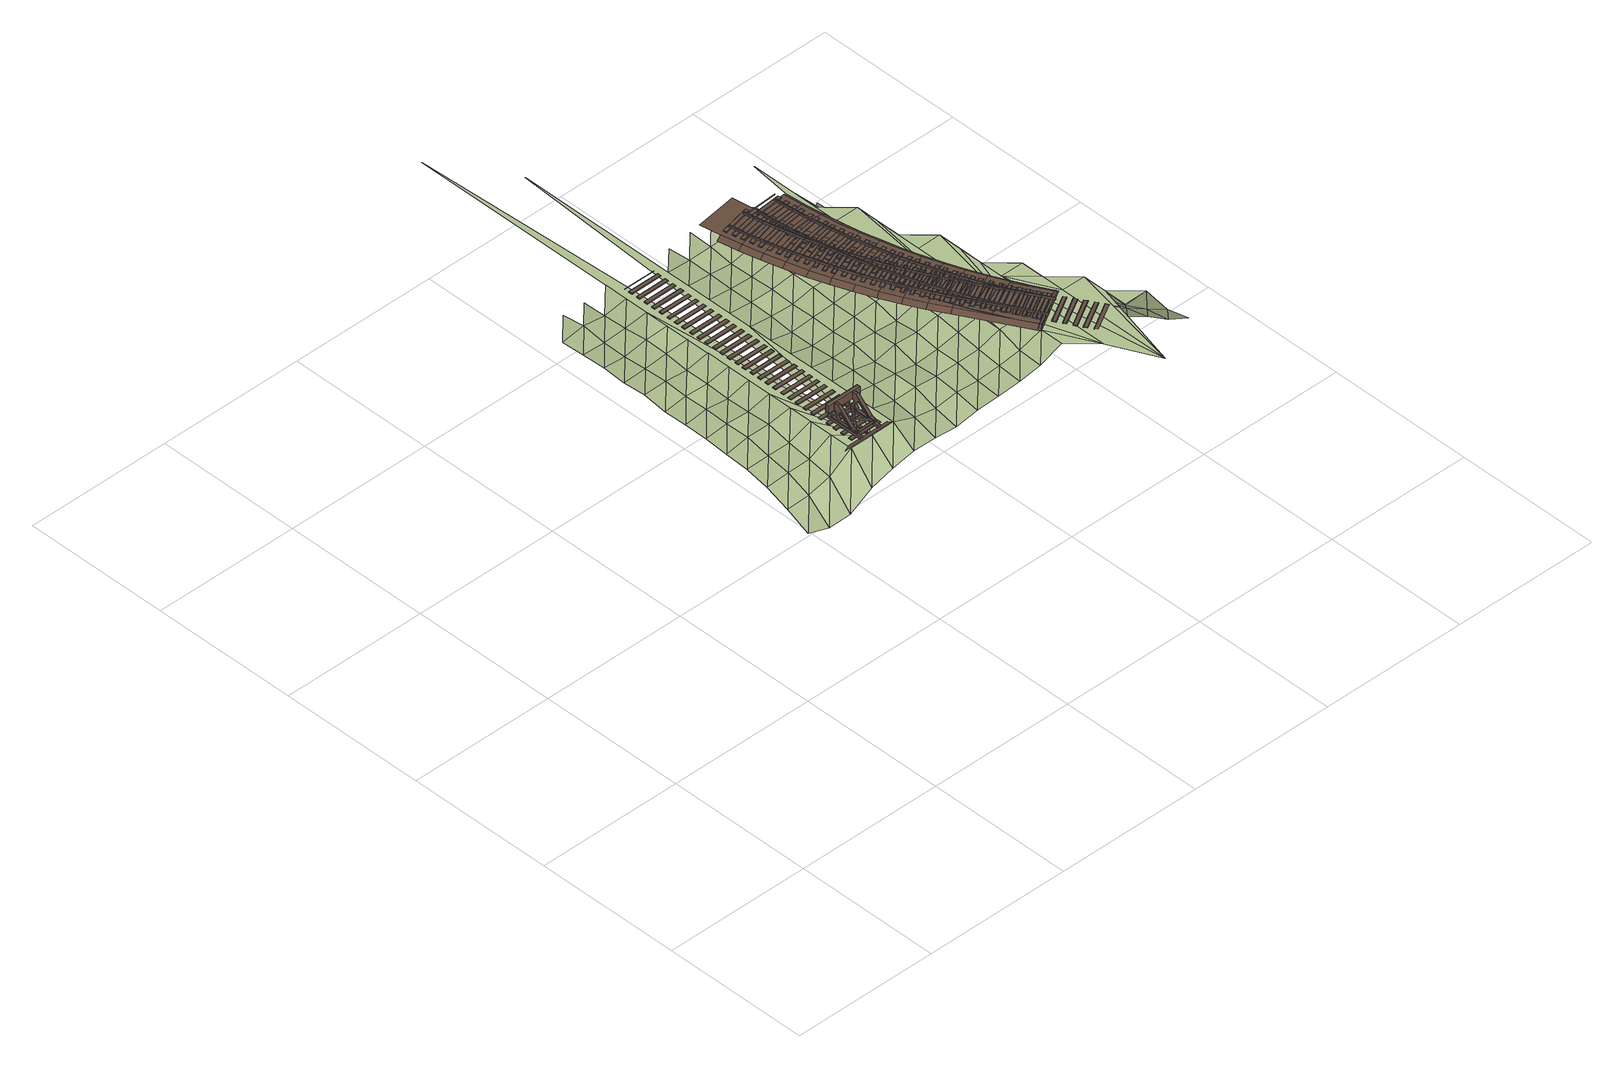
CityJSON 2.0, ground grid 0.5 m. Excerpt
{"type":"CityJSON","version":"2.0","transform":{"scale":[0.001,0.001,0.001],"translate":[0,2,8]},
"CityObjects":{
"terrain1":{"type":"TINRelief","geometry":[{"type":"CompositeSurface","lod":"3","boundaries":[[[0,1,2]],[[0,2,3]],[[4,5,1]],[[4,1,0]],[[6,7,5]],[[6,5,4]],[[8,9,7]],[[10,0,3]],[[6,8,7]],[[11,12,9]],[[10,3,13]],[[14,4,0]],[[11,9,8]],[[15,16,12]],[[14,0,10]],[[17,6,4]],[[15,12,11]],[[18,19,16]],[[17,4,14]],[[20,8,6]],[[21,10,13]],[[18,16,15]],[[22,23,19]],[[20,6,17]],[[24,11,8]],[[21,13,25]],[[26,14,10]],[[22,19,18]],[[27,28,23]],[[20,24,8]],[[29,15,11]],[[26,10,21]],[[30,17,14]],[[27,23,22]],[[31,32,28]],[[29,11,24]],[[33,18,15]],[[30,14,26]],[[34,20,17]],[[27,31,28]],[[35,36,32]],[[37,21,25]],[[33,15,29]],[[38,22,18]],[[34,17,30]],[[39,24,20]],[[37,26,21]],[[35,32,31]],[[37,25,40]],[[41,42,36]],[[38,18,33]],[[43,27,22]],[[26,37,30]],[[39,20,34]],[[44,29,24]],[[41,36,35]],[[30,37,34]],[[43,22,38]],[[45,31,27]],[[39,44,24]],[[46,33,29]],[[34,37,39]],[[47,42,41]],[[45,27,43]],[[48,35,31]],[[49,37,40]],[[46,29,44]],[[50,38,33]],[[45,48,31]],[[49,40,51]],[[39,46,44]],[[52,41,35]],[[50,33,46]],[[53,43,38]],[[46,39,50]],[[39,37,54]],[[52,35,48]],[[55,37,49]],[[53,38,50]],[[50,39,53]],[[56,45,43]],[[57,41,52]],[[53,39,56]],[[56,43,53]],[[54,48,45]],[[58,49,51]],[[55,49,59]],[[56,39,54]],[[54,45,56]],[[58,51,60]],[[61,59,49]],[[62,52,48]],[[37,55,63]],[[61,49,58]],[[54,62,48]],[[64,55,59]],[[65,55,66]],[[64,59,61]],[[67,52,62]],[[68,66,55]],[[69,58,60]],[[65,63,55]],[[54,67,62]],[[64,68,55]],[[70,65,66]],[[54,37,71]],[[69,60,72]],[[73,65,74]],[[75,61,58]],[[70,66,68]],[[63,65,73]],[[76,74,65]],[[75,58,69]],[[77,64,61]],[[76,65,70]],[[78,73,74]],[[77,61,75]],[[79,68,64]],[[80,37,63]],[[81,69,72]],[[78,74,76]],[[82,63,73]],[[77,79,64]],[[83,70,68]],[[81,72,84]],[[85,75,69]],[[82,73,78]],[[86,87,63]],[[83,68,79]],[[88,76,70]],[[85,69,81]],[[89,77,75]],[[82,86,63]],[[90,91,87]],[[88,70,83]],[[92,87,91]],[[93,78,76]],[[89,75,85]],[[94,79,77]],[[90,87,86]],[[92,91,95]],[[96,95,91]],[[97,81,84]],[[93,76,88]],[[87,80,63]],[[98,95,99]],[[100,82,78]],[[94,77,89]],[[101,83,79]],[[96,91,90]],[[102,97,84]],[[103,85,81]],[[104,99,95]],[[100,78,93]],[[105,86,82]],[[94,101,79]],[[106,88,83]],[[103,81,97]],[[104,95,96]],[[107,89,85]],[[105,82,100]],[[108,90,86]],[[106,83,101]],[[109,93,88]],[[107,85,103]],[[110,99,104]],[[111,94,89]],[[105,108,86]],[[112,96,90]],[[113,97,102]],[[109,88,106]],[[114,100,93]],[[111,89,107]],[[115,101,94]],[[112,90,108]],[[113,102,116]],[[117,103,97]],[[118,104,96]],[[114,93,109]],[[119,105,100]],[[115,94,111]],[[120,106,101]],[[113,117,97]],[[118,96,112]],[[121,107,103]],[[119,100,114]],[[122,108,105]],[[115,120,101]],[[123,109,106]],[[121,103,117]],[[124,104,118]],[[125,111,107]],[[122,105,119]],[[126,112,108]],[[127,113,116]],[[123,106,120]],[[128,114,109]],[[125,107,121]],[[129,115,111]],[[122,126,108]],[[127,116,130]],[[128,119,114]],[[131,117,113]],[[132,118,112]],[[128,109,123]],[[129,111,125]],[[119,128,122]],[[133,120,115]],[[132,112,126]],[[131,113,127]],[[134,121,117]],[[133,123,120]],[[133,115,129]],[[122,132,126]],[[131,134,117]],[[135,118,132]],[[136,125,121]],[[123,133,128]],[[132,122,135]],[[137,127,130]],[[136,129,125]],[[136,121,134]],[[137,130,138]],[[139,131,127]],[[129,136,133]],[[131,136,134]],[[139,127,137]],[[140,137,138]],[[137,140,139]],[[136,131,141]],[[139,142,131]],[[133,136,143]],[[144,139,140]],[[145,140,146]],[[141,131,147]],[[147,131,142]],[[143,136,141]],[[140,145,144]],[[142,139,148]],[[148,139,149]],[[145,146,150]],[[151,139,144]],[[149,139,151]],[[152,141,153]],[[154,142,148]],[[147,153,141]],[[150,146,155]],[[149,154,148]],[[156,145,150]],[[152,153,157]],[[158,144,145]],[[155,146,159]],[[143,141,152]],[[145,156,158]],[[157,153,160]],[[153,147,161]],[[162,142,154]],[[163,154,149]],[[155,156,150]],[[151,144,164]],[[158,165,144]],[[160,153,161]],[[162,154,163]],[[166,147,142]],[[164,144,165]],[[167,149,151]],[[168,157,160]],[[158,156,169]],[[170,159,171]],[[172,156,155]],[[166,142,162]],[[147,173,161]],[[167,151,164]],[[149,174,163]],[[169,156,172]],[[158,175,165]],[[173,147,166]],[[155,159,176]],[[160,161,177]],[[174,149,167]],[[170,178,159]],[[179,162,163]],[[175,158,169]],[[180,164,165]],[[176,159,178]],[[177,161,173]],[[155,181,172]],[[179,163,174]],[[182,166,162]],[[180,165,175]],[[183,167,164]],[[181,155,176]],[[184,160,177]],[[185,169,172]],[[182,162,179]],[[186,173,166]],[[170,187,178]],[[180,183,164]],[[174,167,188]],[[185,172,181]],[[189,175,169]],[[182,186,166]],[[187,170,190]],[[191,176,178]],[[192,177,173]],[[188,167,183]],[[179,174,193]],[[189,169,185]],[[194,180,175]],[[191,178,187]],[[192,173,186]],[[195,181,176]],[[193,174,188]],[[196,182,179]],[[194,175,189]],[[183,180,197]],[[191,195,176]],[[198,177,192]],[[199,185,181]],[[196,179,193]],[[200,186,182]],[[187,190,201]],[[197,180,194]],[[202,188,183]],[[199,181,195]],[[203,189,185]],[[200,182,196]],[[201,190,204]],[[205,191,187]],[[206,192,186]],[[202,183,197]],[[207,193,188]],[[203,185,199]],[[194,189,208]],[[206,186,200]],[[205,187,201]],[[209,195,191]],[[207,188,202]],[[196,193,210]],[[208,189,203]],[[211,197,194]],[[209,191,205]],[[199,195,212]],[[210,193,207]],[[200,196,213]],[[211,194,208]],[[214,202,197]],[[209,212,195]],[[203,199,215]],[[213,196,210]],[[216,206,200]],[[214,197,211]],[[207,202,217]],[[215,199,212]],[[218,208,203]],[[216,200,213]],[[217,202,214]],[[219,210,207]],[[218,203,215]],[[211,208,220]],[[219,207,217]],[[221,213,210]],[[220,208,218]],[[222,214,211]],[[221,210,219]],[[223,216,213]],[[222,211,220]],[[217,214,224]],[[223,213,221]],[[222,224,214]],[[219,217,225]],[[221,219,225]],[[217,224,225]],[[226,223,225]],[[223,221,225]]]}]},
"railway1":{"type":"Railway","attributes":{"function":"1855"},"geometry":[{"type":"MultiSurface","lod":"3","boundaries":[[[227,228,229,230]],[[231,232,233,234]],[[235,236,237,238]],[[239,240,241,242]],[[240,243,244,241]],[[240,245,246,241]],[[247,248,249,250]],[[251,252,253,254]],[[241,246,255,256]],[[245,257,258,240]],[[257,258,259,260]],[[261,262,263,264]],[[235,238,265,266]],[[267,240,268,269]],[[260,259,270,271]],[[256,255,272,273]],[[270,259,258,240,241,256,273,274,275,276,277,278,268,279,280,281,282]],[[283,265,238,237]],[[284,236,235,266]],[[285,286,287,288]],[[289,290,291,292]],[[236,284,283,237]],[[282,293,271,270]],[[279,294,295,280]],[[255,246,245,257,260,271,293,296,295,294,297,298,299,300,301,302,272]],[[281,296,293,282]],[[280,295,296,281]],[[272,302,274,273]],[[299,277,276,300]],[[300,276,275,301]],[[268,303,304,278]],[[301,275,274,302]],[[305,306,307,308]],[[268,278,309,310]],[[298,278,277,299]],[[297,268,278,298]],[[311,312,313,314]],[[266,265,283,284]],[[228,315,316,229]],[[267,317,318,240]],[[319,320,321,322]],[[229,316,323,230]],[[289,292,324,325]],[[326,227,230,323]],[[232,327,328,233]],[[329,330,331,332]],[[233,328,333,234]],[[334,335,304,303]],[[336,231,234,333]],[[337,239,242,338]],[[334,303,268,310,339,318]],[[340,309,278,304,335,341]],[[269,342,317,267],[343,290,289,325]],[[318,344,268,240],[292,291,345,324]],[[239,337,344,346,243,240]],[[244,347,348,338,242,241]],[[244,243,346,347]],[[339,310,309,340]],[[248,349,350,249]],[[351,352,353,354]],[[249,350,355,250]],[[356,247,250,355]],[[357,358,252,251]],[[290,343,345,291]],[[262,359,360,263]],[[361,362,363,364]],[[365,357,251,254]],[[366,253,252,358]],[[263,360,367,264]],[[269,268,344,342]],[[368,369,370,371]],[[254,253,366,365]],[[372,261,264,367]],[[318,341,373,374]],[[286,375,376,287]],[[341,377,378,373]],[[379,380,381,382]],[[334,318,341,335]],[[383,318,374,384]],[[287,376,385,288]],[[339,340,341,318]],[[386,285,288,385]],[[384,387,388,383]],[[368,371,389,390]],[[325,324,345,343]],[[306,391,392,307]],[[393,394,395,396]],[[307,392,397,308]],[[377,398,399,378]],[[387,400,401,388]],[[373,378,399,402,403,404,405,406,407,408,409,410,411,400,387,384,374]],[[412,305,308,397]],[[369,368,390,413]],[[370,414,389,371]],[[369,413,414,370]],[[317,342,344,318]],[[320,415,416,321]],[[417,401,400,411]],[[418,419,420,421]],[[422,423,409,408]],[[321,416,424,322]],[[425,417,411,410]],[[423,425,410,409]],[[388,401,417,425,423,422,344,348,426,427,428,429,398,377,341,318,383]],[[315,326,323,316]],[[430,319,322,424]],[[429,402,399,398]],[[405,404,427,426]],[[404,403,428,427]],[[403,402,429,428]],[[348,406,405,426]],[[330,431,432,331]],[[433,434,435,436]],[[407,406,348,344]],[[331,432,437,332]],[[327,336,333,328]],[[344,337,338,348]],[[438,329,332,437]],[[346,344,348,347]],[[413,390,389,414]],[[352,439,440,353]],[[441,442,443,444]],[[353,440,445,354]],[[349,356,355,350]],[[446,351,354,445]],[[362,447,448,363]],[[449,450,451,452]],[[363,448,453,364]],[[359,372,367,360]],[[454,361,364,453]],[[357,365,366,358]],[[380,455,456,381]],[[457,458,459,460]],[[381,456,461,382]],[[375,386,385,376]],[[462,379,382,461]],[[394,463,464,395]],[[465,466,467,468]],[[395,464,469,396]],[[391,412,397,392]],[[470,393,396,469]],[[419,471,472,420]],[[473,474,475,476]],[[420,472,477,421]],[[415,430,424,416]],[[478,418,421,477]],[[434,479,480,435]],[[481,482,483,484]],[[435,480,485,436]],[[431,438,437,432]],[[486,433,436,485]],[[442,487,488,443]],[[489,490,491,492]],[[443,488,493,444]],[[439,446,445,440]],[[494,441,444,493]],[[450,495,496,451]],[[497,498,499,500]],[[451,496,501,452]],[[447,454,453,448]],[[502,449,452,501]],[[458,503,504,459]],[[505,506,507,508]],[[459,504,509,460]],[[455,462,461,456]],[[510,457,460,509]],[[466,511,512,467]],[[513,514,515,516]],[[467,512,517,468]],[[463,470,469,464]],[[518,465,468,517]],[[474,519,520,475]],[[521,522,523,524]],[[475,520,525,476]],[[471,478,477,472]],[[526,473,476,525]],[[482,527,528,483]],[[529,530,531,532]],[[483,528,533,484]],[[479,486,485,480]],[[534,481,484,533]],[[490,535,536,491]],[[537,538,539,540]],[[491,536,541,492]],[[487,494,493,488]],[[542,489,492,541]],[[498,543,544,499]],[[545,546,547,548]],[[499,544,549,500]],[[495,502,501,496]],[[550,497,500,549]],[[506,551,552,507]],[[553,554,555,556]],[[507,552,557,508]],[[503,510,509,504]],[[558,505,508,557]],[[514,559,560,515]],[[561,562,563,564]],[[515,560,565,516]],[[511,518,517,512]],[[566,513,516,565]],[[522,567,568,523]],[[523,568,569,524]],[[519,526,525,520]],[[570,521,524,569]],[[530,571,572,531]],[[531,572,573,532]],[[527,534,533,528]],[[574,529,532,573]],[[538,575,576,539]],[[539,576,577,540]],[[535,542,541,536]],[[578,537,540,577]],[[546,579,580,547]],[[547,580,581,548]],[[543,550,549,544]],[[582,545,548,581]],[[554,583,584,555]],[[555,584,585,556]],[[551,558,557,552]],[[586,553,556,585]],[[562,587,588,563]],[[563,588,589,564]],[[559,566,565,560]],[[590,561,564,589]],[[591,592,593,594]],[[567,570,569,568]],[[571,574,573,572]],[[575,578,577,576]],[[579,582,581,580]],[[583,586,585,584]],[[587,590,589,588]],[[595,596,597,598]],[[599,600,596,595]],[[598,597,601,602]],[[602,601,603,604]],[[605,606,600,599]],[[604,603,607,608]],[[609,610,606,605]],[[611,612,610,609]],[[613,614,615,616]],[[617,618,619,620]],[[621,622,623,624]],[[625,626,627,628]],[[629,630,631,632]],[[633,634,635,636]],[[637,638,639,640]],[[641,642,643,644]],[[645,646,647,648]],[[649,650,651,652]],[[653,654,655,656]],[[657,658,612,611]],[[659,660,661,662]],[[663,664,665,666]],[[667,668,669,670]],[[671,672,673,674]],[[675,676,677,678]],[[679,680,681,682]],[[683,684,685,686]],[[687,688,689,690]],[[690,689,691,692]],[[693,694,688,687]],[[695,696,697,698]],[[699,700,658,657]],[[688,701,702,689]],[[689,702,703,691]],[[692,691,704,705]],[[694,706,701,688]],[[701,707,708,702]],[[702,708,709,703]],[[710,711,694,693]],[[691,703,712,704]],[[713,714,715,716]],[[706,717,707,701]],[[711,718,706,694]],[[703,709,719,712]],[[718,720,717,706]],[[705,704,721,722]],[[723,724,725,726]],[[727,728,711,710]],[[704,712,729,721]],[[730,731,732,733]],[[728,734,718,711]],[[712,719,735,729]],[[733,732,736,737]],[[738,739,731,730]],[[734,740,720,718]],[[741,742,743,744]],[[737,736,745,746]],[[747,748,739,738]],[[749,750,751,752]],[[753,754,728,727]],[[754,755,734,728]],[[746,745,756,757]],[[755,758,740,734]],[[759,760,748,747]],[[761,762,763,764]],[[757,756,765,766]],[[767,768,754,753]],[[769,770,760,759]],[[768,771,755,754]],[[772,773,774,775]],[[776,613,616,777]],[[777,616,615,778]],[[614,779,778,615]],[[596,780,781,597]],[[782,621,624,783]],[[618,784,785,619]],[[786,620,619,785]],[[783,624,623,787]],[[771,788,758,755]],[[789,617,620,786]],[[790,625,628,791]],[[622,792,787,623]],[[634,793,794,635]],[[791,628,627,795]],[[796,629,632,797]],[[597,781,798,601]],[[799,636,635,794]],[[626,800,795,627]],[[600,801,780,596]],[[797,632,631,802]],[[803,633,636,799]],[[638,804,805,639]],[[806,640,639,805]],[[807,637,640,806]],[[630,808,802,631]],[[809,645,648,810]],[[642,811,812,643]],[[810,648,647,813]],[[814,644,643,812]],[[815,816,817,818]],[[819,820,700,699]],[[821,641,644,814]],[[822,823,824,825]],[[826,827,828,829]],[[646,830,813,647]],[[831,832,833,834]],[[835,836,837,838]],[[654,839,840,655]],[[841,649,652,842]],[[843,844,845,846]],[[847,848,849,850]],[[601,798,851,603]],[[842,652,651,852]],[[853,656,655,840]],[[650,854,852,651]],[[855,856,857,858]],[[859,653,656,853]],[[766,765,860,861]],[[862,863,864,865]],[[866,659,662,867]],[[867,662,661,868]],[[660,869,868,661]],[[664,870,871,665]],[[872,666,665,871]],[[873,874,875,876]],[[877,663,666,872]],[[878,879,880,881]],[[882,667,670,883]],[[610,884,885,801,600,606]],[[886,887,888,889]],[[672,890,891,673]],[[883,670,669,892]],[[893,894,770,769]],[[895,896,897,898]],[[899,674,673,891]],[[900,901,768,767]],[[668,902,892,669]],[[903,671,674,899]],[[904,905,906,907]],[[908,675,678,909]],[[910,911,912,913]],[[901,914,771,768]],[[680,915,916,681]],[[917,918,919,920]],[[909,678,677,921]],[[922,682,681,916]],[[676,923,921,677]],[[924,679,682,922]],[[914,925,788,771]],[[603,851,926,927,928,607]],[[929,683,686,930]],[[931,932,933,934]],[[930,686,685,935]],[[936,937,938,939]],[[684,940,935,685]],[[941,942,943,944]],[[945,946,947,948]],[[949,950,951,952]],[[953,695,698,954]],[[861,860,955,956]],[[954,698,697,957]],[[612,958,884,610]],[[696,959,957,697]],[[960,961,962,963]],[[964,965,966,967]],[[968,713,716,969]],[[967,966,970,971]],[[972,973,974,975]],[[976,977,965,964]],[[978,979,980,981]],[[969,716,715,982]],[[965,983,984,966]],[[985,986,894,893]],[[966,984,987,970]],[[714,988,982,715]],[[989,990,991,992]],[[971,970,993,994]],[[977,995,983,965]],[[983,996,997,984]],[[984,997,998,987]],[[999,723,726,1000]],[[1001,1002,1003,1004]],[[1005,1006,977,976]],[[970,987,1007,993]],[[995,1008,996,983]],[[1000,726,725,1009]],[[1006,1010,995,977]],[[987,998,1011,1007]],[[724,1012,1009,725]],[[1013,1014,1015,1016]],[[1017,1018,1019,1020]],[[1010,1021,1008,995]],[[658,1022,958,612]],[[994,993,1023,1024]],[[1025,1026,1027,1028]],[[1029,1030,1031,1032]],[[1033,741,744,1034]],[[1028,1027,1035,1036]],[[1037,1038,1006,1005]],[[993,1007,1039,1023]],[[1040,1041,1026,1025]],[[1034,744,743,1042]],[[1026,1043,1044,1027]],[[742,1045,1042,743]],[[1027,1044,1046,1035]],[[1047,1048,1049,1050]],[[1007,1011,1051,1039]],[[1038,1052,1010,1006]],[[1041,1053,1043,1026]],[[1043,1054,1055,1044]],[[1056,749,752,1057]],[[1036,1035,1058,1059]],[[1060,1061,1062,1063]],[[1064,1065,1041,1040]],[[1044,1055,1066,1046]],[[1057,752,751,1067]],[[1052,1068,1021,1010]],[[1053,1069,1054,1043]],[[1035,1046,1070,1058]],[[1071,1072,1073,1074]],[[750,1075,1067,751]],[[1076,1077,1078,1079]],[[1065,1080,1053,1041]],[[1024,1023,1081,1082]],[[1046,1066,1083,1070]],[[1084,1085,1086,1087]],[[1080,1088,1069,1053]],[[1023,1039,1089,1081]],[[1059,1058,1090,1091]],[[1092,1093,1065,1064]],[[1094,761,764,1095]],[[1096,1097,1038,1037]],[[1039,1051,1098,1089]],[[1058,1070,1099,1090]],[[1095,764,763,1100]],[[1101,1102,1103,1104]],[[700,1105,1022,658]],[[1093,1106,1080,1065]],[[1097,1107,1052,1038]],[[1108,1109,1110,1111]],[[762,1112,1100,763]],[[1070,1083,1113,1099]],[[1106,1114,1088,1080]],[[1107,1115,1068,1052]],[[1116,1117,901,900]],[[1118,1119,1120,1121]],[[1117,1122,914,901]],[[1123,772,775,1124]],[[1082,1081,1125,1126]],[[1127,1128,1129,1130]],[[1122,1131,925,914]],[[1124,775,774,1132]],[[1081,1089,1133,1125]],[[1134,1135,1136,1137]],[[773,1138,1132,774]],[[1139,1140,1093,1092]],[[779,776,777,778]],[[1089,1098,1141,1133]],[[1140,1142,1106,1093]],[[1143,1144,1145,1146]],[[792,782,783,787]],[[1147,831,834,1148]],[[1149,1150,1097,1096]],[[784,789,786,785]],[[800,790,791,795]],[[793,803,799,794]],[[1142,1151,1114,1106]],[[808,796,797,802]],[[804,807,806,805]],[[1148,834,833,1152]],[[1150,1153,1107,1097]],[[830,809,810,813]],[[816,1154,1155,817]],[[1156,822,825,1157]],[[1157,825,824,1158]],[[823,1159,1158,824]],[[811,821,814,812]],[[832,1160,1152,833]],[[1161,818,817,1155]],[[827,1162,1163,828]],[[1164,835,838,1165]],[[1166,829,828,1163]],[[1167,826,829,1166]],[[1165,838,837,1168]],[[836,1169,1168,837]],[[848,1170,1171,849]],[[1172,1173,736,732,731,1174]],[[1175,815,818,1161]],[[1176,843,846,1177]],[[1178,1179,1180,1181]],[[1153,1182,1115,1107]],[[1183,850,849,1171]],[[1177,846,845,1184]],[[844,1185,1184,845]],[[1186,847,850,1183]],[[854,841,842,852]],[[739,1187,1174,731]],[[839,859,853,840]],[[856,1188,1189,857]],[[1190,858,857,1189]],[[1191,862,865,1192]],[[1193,855,858,1190]],[[1192,865,864,1194]],[[869,866,867,868]],[[870,877,872,871]],[[1195,873,876,1196]],[[863,1197,1194,864]],[[1196,876,875,1198]],[[874,1199,1198,875]],[[1200,878,881,1201]],[[887,1202,1203,888]],[[736,1173,1204,745]],[[1201,881,880,1205]],[[879,1206,1205,880]],[[1126,1125,1207,1208]],[[1209,910,913,1210]],[[1211,889,888,1203]],[[748,1212,1187,739]],[[1213,886,889,1211]],[[1214,1215,1140,1139]],[[902,882,883,892]],[[1216,895,898,1217]],[[1218,1219,1220,1221]],[[1210,913,912,1222]],[[1217,898,897,1223]],[[896,1224,1223,897]],[[890,903,899,891]],[[905,1225,1226,906]],[[1125,1133,1227,1207]],[[1215,1228,1142,1140]],[[911,1229,1222,912]],[[1230,907,906,1226]],[[1231,917,920,1232]],[[1232,920,919,1233]],[[918,1234,1233,919]],[[1235,904,907,1230]],[[923,908,909,921]],[[1133,1141,1236,1227]],[[1228,1237,1151,1142]],[[932,1238,1239,933]],[[1240,934,933,1239]],[[1116,1117,1150,1149]],[[1241,931,934,1240]],[[1242,941,944,1243]],[[940,929,930,935]],[[1244,936,939,1245]],[[1245,939,938,1246]],[[760,1247,1212,748]],[[937,1248,1246,938]],[[1243,944,943,1249]],[[1117,1122,1153,1150]],[[946,1250,1251,947]],[[1252,949,952,1253]],[[1254,1255,765,756,745,1204]],[[1256,948,947,1251]],[[942,1257,1249,943]],[[1258,1259,1260,1261]],[[1253,952,951,1262]],[[1263,945,948,1256]],[[950,1264,1262,951]],[[1122,1131,1182,1153]],[[959,953,954,957]],[[961,1265,1266,962]],[[1267,963,962,1266]],[[1268,972,975,1269]],[[1270,978,981,1271]],[[1272,1273,1215,1214]],[[1274,960,963,1267]],[[1269,975,974,1275]],[[1271,981,980,1276]],[[973,1277,1275,974]],[[988,968,969,982]],[[1278,1279,1280,1281]],[[990,1282,1283,991]],[[770,1284,1247,760]],[[979,1285,1276,980]],[[1273,1286,1228,1215]],[[1287,992,991,1283]],[[1288,989,992,1287]],[[1289,1001,1004,1290]],[[780,1291,1292,781]],[[1290,1004,1003,1293]],[[1286,1294,1237,1228]],[[1012,999,1000,1009]],[[781,1292,1295,798]],[[1002,1296,1293,1003]],[[820,1297,1105,700]],[[801,1298,1291,780]],[[1014,1299,1300,1015]],[[1301,1029,1032,1302]],[[1303,1016,1015,1300]],[[1304,1017,1020,1305]],[[1302,1032,1031,1306]],[[798,1295,1307,851]],[[1308,1013,1016,1303]],[[1305,1020,1019,1309]],[[1310,1311,1312,1313]],[[765,1255,1314,860]],[[885,1315,1298,801]],[[1030,1316,1306,1031]],[[1018,1317,1309,1019]],[[1045,1033,1034,1042]],[[1048,1318,1319,1049]],[[1320,1050,1049,1319]],[[1321,1047,1050,1320]],[[851,1307,1322,926]],[[1323,1060,1063,1324]],[[1325,1071,1074,1326]],[[1327,1328,1329,1330]],[[1075,1056,1057,1067]],[[1324,1063,1062,1331]],[[1330,1329,1332,1333]],[[1326,1074,1073,1334]],[[1077,1335,1336,1078]],[[1337,1338,1328,1327]],[[884,1339,1315,885]],[[1061,1340,1331,1062]],[[1328,1341,1342,1329]],[[1343,1079,1078,1336]],[[1072,1344,1334,1073]],[[1329,1342,1345,1332]],[[1338,1346,1341,1328]],[[1347,1084,1087,1348]],[[1349,1076,1079,1343]],[[1341,1350,1351,1342]],[[1333,1332,1352,1353]],[[1348,1087,1086,1354]],[[1355,1356,1338,1337]],[[1342,1351,1357,1345]],[[1085,1358,1354,1086]],[[1346,1359,1350,1341]],[[986,1360,1361,1284,770,894]],[[1332,1345,1362,1352]],[[1363,1101,1104,1364]],[[1356,1365,1346,1338]],[[1364,1104,1103,1366]],[[860,1314,1367,955]],[[1109,1368,1369,1110]],[[1112,1094,1095,1100]],[[1345,1357,1370,1362]],[[1371,1111,1110,1369]],[[1102,1372,1366,1103]],[[1365,1373,1359,1346]],[[1374,1108,1111,1371]],[[1353,1352,1375,1376]],[[1377,1118,1121,1378]],[[958,1379,1339,884]],[[1380,1381,1356,1355]],[[1378,1121,1120,1382]],[[1352,1362,1383,1375]],[[1119,1384,1382,1120]],[[1381,1385,1365,1356]],[[1386,1127,1130,1387]],[[1138,1123,1124,1132]],[[1135,1388,1389,1136]],[[1362,1370,1390,1383]],[[1387,1130,1129,1391]],[[1385,1392,1373,1365]],[[1393,1137,1136,1389]],[[1128,1394,1391,1129]],[[1395,1134,1137,1393]],[[1394,1143,1146,1391]],[[1376,1375,1396,1397]],[[1391,1146,1145,1398]],[[1160,1147,1148,1152]],[[1144,1399,1398,1145]],[[1375,1383,1400,1396]],[[1401,1402,1403,1404]],[[1405,1406,1381,1380]],[[1179,1407,1408,1180]],[[1022,1409,1379,958]],[[1410,1360,986,985]],[[1411,1297,820,819]],[[1383,1390,1412,1400]],[[1159,1156,1157,1158]],[[1406,1413,1385,1381]],[[1169,1164,1165,1168]],[[1154,1175,1161,1155]],[[1162,1167,1166,1163]],[[1170,1186,1183,1171]],[[1185,1176,1177,1184]],[[1413,1414,1392,1385]],[[1188,1193,1190,1189]],[[1415,1416,1273,1272]],[[1197,1191,1192,1194]],[[1417,1218,1221,1418]],[[1199,1195,1196,1198]],[[1416,1419,1286,1273]],[[1229,1209,1210,1222]],[[1206,1200,1201,1205]],[[1220,1420,1418,1221]],[[1202,1213,1211,1203]],[[1397,1396,1421,1422]],[[1419,1423,1294,1286]],[[1219,1424,1420,1220]],[[1224,1216,1217,1223]],[[1396,1400,1425,1421]],[[1234,1231,1232,1233]],[[1225,1235,1230,1226]],[[1400,1412,1426,1425]],[[1427,1428,1406,1405]],[[1238,1241,1240,1239]],[[1257,1242,1243,1249]],[[1429,1258,1261,1430]],[[1428,1431,1413,1406]],[[1248,1244,1245,1246]],[[1105,1432,1409,1022]],[[1260,1433,1430,1261]],[[1431,1434,1414,1413]],[[1250,1263,1256,1251]],[[1264,1252,1253,1262]],[[1259,1435,1433,1260]],[[1265,1274,1267,1266]],[[1436,1278,1281,1437]],[[1277,1268,1269,1275]],[[1422,1421,1438,1439]],[[1280,1440,1437,1281]],[[1285,1270,1271,1276]],[[1421,1425,1441,1438]],[[1279,1442,1440,1280]],[[1282,1288,1287,1283]],[[1425,1426,1443,1441]],[[1296,1289,1290,1293]],[[1444,1445,1428,1427]],[[1446,1310,1313,1447]],[[1316,1301,1302,1306]],[[1299,1308,1303,1300]],[[1174,1448,1449,1172]],[[1445,1419,1431,1428]],[[1312,1450,1447,1313]],[[1317,1304,1305,1309]],[[1172,1449,1451,1173]],[[1311,1452,1450,1312]],[[1187,1453,1448,1174]],[[1419,1423,1434,1431]],[[1173,1451,1454,1204]],[[1318,1321,1320,1319]],[[1212,1455,1453,1187]],[[1456,1457,1458,1459]],[[1344,1325,1326,1334]],[[1340,1323,1324,1331]],[[1460,1461,1459,1458]],[[1335,1349,1343,1336]],[[1204,1454,1462,1254]],[[1358,1347,1348,1354]],[[1247,1463,1455,1212]],[[1372,1363,1364,1366]],[[1368,1374,1371,1369]],[[1384,1377,1378,1382]],[[1254,1462,1464,1255]],[[1394,1386,1387,1391]],[[1284,1465,1463,1247]],[[1388,1395,1393,1389]],[[1297,1411,1432,1105]],[[1399,1394,1391,1398]],[[1255,1464,1466,1314]],[[1361,1467,1465,1284]],[[1424,1417,1418,1420]],[[1314,1466,1468,1367]],[[1435,1429,1430,1433]],[[1360,1410,1467,1361]],[[1442,1436,1437,1440]],[[1452,1446,1447,1450]],[[1469,1456,1459,1461]],[[1470,1471,1472,1473]]]}]},
"railway2":{"type":"Railway","attributes":{"function":"1855"},"geometry":[{"type":"MultiSurface","lod":"3","boundaries":[[[1474,1475,1476,1477]],[[1478,1479,1475,1474]],[[1480,1481,1479,1478]],[[1482,1483,1484,1485]],[[1486,1487,1488,1489]],[[1490,1491,1492,1493]],[[1494,1495,1496,1497]]]}]}
},
"vertices":[
[639,640,566],[560,640,563],[560,560,526],[639,560,500],[639,720,599],[560,720,593],[639,799,611],[560,799,609],[639,879,628],[560,879,615],[719,640,586],[639,960,627],[560,960,621],[719,560,500],[719,720,599],[639,1040,631],[560,1040,621],[719,799,611],[639,1120,628],[560,1120,619],[719,879,628],[800,640,640],[639,1200,634],[560,1200,631],[719,960,624],[800,560,548],[800,720,640],[639,1279,630],[560,1279,627],[719,1040,621],[800,799,640],[639,1359,625],[560,1359,631],[719,1120,627],[800,879,640],[639,1440,625],[560,1440,628],[879,640,640],[719,1200,625],[800,960,640],[879,560,571],[639,1520,638],[560,1520,625],[719,1279,637],[800,1040,640],[719,1359,638],[800,1120,640],[639,1600,627],[719,1440,630],[959,640,640],[800,1200,640],[959,560,586],[719,1520,627],[800,1279,640],[800,1440,640],[959,799,640],[800,1359,640],[719,1600,624],[1040,640,609],[959,720,640],[1040,560,585],[1040,720,619],[800,1520,640],[959,1200,640],[1040,799,628],[959,960,640],[959,879,640],[800,1600,640],[1040,879,632],[1120,640,595],[1040,960,628],[800,2320,640],[1120,560,577],[959,1120,640],[959,1040,640],[1120,720,621],[1040,1040,622],[1120,799,622],[1040,1120,622],[1120,879,616],[959,2080,640],[1199,640,606],[1040,1200,630],[1120,960,631],[1199,560,590],[1199,720,614],[1040,1279,632],[959,1279,640],[1120,1040,625],[1199,799,609],[1040,1359,632],[959,1359,640],[959,1680,640],[1120,1120,628],[1199,879,631],[959,1440,640],[1040,1440,635],[1280,640,599],[959,1600,640],[959,1520,640],[1120,1200,625],[1199,960,625],[1280,560,592],[1280,720,615],[1040,1520,635],[1120,1279,632],[1199,1040,632],[1280,799,614],[1120,1359,628],[1199,1120,632],[1040,1600,628],[1280,879,627],[1120,1440,625],[1360,640,606],[1199,1200,640],[1280,960,619],[1360,560,599],[1360,720,615],[1120,1520,637],[1199,1279,640],[1280,1040,640],[1360,799,628],[1199,1359,640],[1280,1120,640],[1120,1600,640],[1360,879,640],[1199,1440,640],[1439,640,614],[1280,1200,640],[1360,960,640],[1439,560,609],[1439,720,640],[1199,1520,640],[1360,1040,640],[1439,799,640],[1199,1600,640],[1439,879,640],[1520,640,640],[1520,560,640],[1520,720,640],[1600,479,640],[1439,1359,640],[1520,1279,640],[1439,1680,640],[1600,960,640],[1600,879,640],[1679,319,640],[1520,1359,640],[1520,1120,640],[1600,1120,640],[1679,720,640],[1600,1040,640],[1439,1600,640],[1439,1440,640],[1520,1200,640],[1760,720,640],[1679,799,640],[1439,1520,640],[1679,879,640],[1760,640,640],[1520,1520,548],[1520,1440,558],[1600,1279,531],[1600,1200,544],[1679,1040,516],[1679,960,534],[1600,1359,515],[1679,1120,502],[1520,1600,539],[1760,879,506],[1840,560,640],[1760,560,640],[1760,799,532],[1600,1440,481],[1679,1200,478],[1760,960,474],[1840,720,513],[1600,1520,468],[1840,640,539],[1679,1279,462],[1760,1040,452],[1840,799,474],[1679,1359,438],[1760,1120,417],[1600,1600,464],[1840,879,436],[1679,1440,417],[1919,640,481],[1760,1200,397],[1840,960,398],[1919,560,528],[1919,720,436],[1679,1520,391],[1760,1279,372],[1840,1040,375],[1919,799,381],[1760,1359,346],[1840,1120,337],[1679,1600,380],[1919,879,361],[1760,1440,335],[2000,640,397],[1840,1200,323],[1919,960,327],[2000,560,449],[2000,720,359],[1760,1520,314],[1840,1279,282],[1919,1040,292],[2000,799,311],[1840,1359,260],[1919,1120,253],[2000,879,273],[1840,1440,247],[1919,1200,211],[2000,960,240],[1840,1520,221],[1919,1279,189],[2000,1040,188],[1919,1359,160],[2000,1120,167],[1919,1440,135],[2000,1200,137],[1919,1520,103],[2000,1279,109],[2000,1359,0],[1870,1600,0],
[815,665,651],[815,653,651],[815,653,654],[815,665,654],[815,696,651],[815,684,651],[815,684,654],[815,696,654],[831,637,656],[839,637,656],[839,637,664],[831,637,664],[831,657,667],[831,653,667],[831,653,672],[831,657,672],[835,653,667],[835,653,672],[839,653,667],[839,653,672],[815,726,651],[815,714,651],[815,714,654],[815,726,654],[810,738,699],[810,738,724],[810,750,724],[810,750,699],[839,669,676],[831,669,676],[839,677,667],[831,677,667],[831,677,672],[839,677,672],[815,754,651],[815,742,651],[815,742,654],[815,754,654],[831,766,664],[831,766,656],[831,653,664],[831,750,667],[831,750,664],[831,714,704],[839,714,704],[839,722,724],[831,722,724],[831,738,724],[831,738,704],[831,730,696],[831,738,680],[831,750,672],[831,722,667],[831,722,672],[831,730,680],[831,722,696],[839,766,664],[839,766,656],[815,785,651],[815,773,651],[815,773,654],[815,785,654],[839,661,664],[839,742,664],[839,742,667],[839,661,667],[839,722,696],[839,722,667],[839,722,672],[839,730,680],[839,750,667],[839,750,672],[839,738,680],[839,730,696],[839,738,704],[839,738,724],[831,746,667],[831,746,672],[815,814,651],[815,802,651],[815,802,654],[815,814,654],[835,750,672],[835,750,667],[941,644,651],[798,644,651],[781,644,640],[957,644,640],[924,653,651],[924,653,654],[908,653,664],[908,653,667],[815,843,651],[815,831,651],[815,831,654],[815,843,654],[924,665,654],[899,661,667],[899,661,664],[924,665,651],[924,684,651],[924,684,654],[815,874,651],[815,862,651],[815,862,654],[815,874,654],[924,696,654],[904,653,667],[904,653,672],[924,696,651],[904,750,667],[904,750,672],[908,657,667],[908,657,672],[908,653,672],[908,750,664],[899,742,664],[908,750,667],[899,742,667],[908,746,667],[908,746,672],[908,750,672],[924,714,651],[924,714,654],[815,903,651],[815,891,651],[815,891,654],[815,903,654],[924,726,654],[924,726,651],[930,738,699],[930,738,724],[924,742,651],[924,742,654],[815,932,651],[815,920,651],[815,920,654],[815,932,654],[930,750,699],[930,750,724],[924,754,654],[899,637,656],[908,637,656],[908,637,664],[899,637,664],[924,754,651],[899,653,672],[899,653,667],[924,773,651],[924,773,654],[908,669,676],[899,669,676],[815,962,651],[815,950,651],[815,950,654],[815,962,654],[908,677,667],[899,677,667],[924,785,654],[924,785,651],[899,677,672],[908,677,672],[899,766,664],[899,766,656],[924,802,651],[924,802,654],[815,992,651],[815,980,651],[815,980,654],[815,992,654],[924,814,654],[908,722,724],[899,722,724],[899,714,704],[908,714,704],[899,738,724],[899,738,704],[899,730,696],[899,738,680],[899,750,672],[899,750,667],[899,722,667],[899,722,672],[899,730,680],[899,722,696],[924,814,651],[908,766,656],[908,766,664],[924,831,651],[924,831,654],[908,722,696],[815,1021,651],[815,1009,651],[815,1009,654],[815,1021,654],[908,722,667],[908,722,672],[924,843,654],[908,730,680],[908,738,680],[908,730,696],[908,738,704],[908,738,724],[924,843,651],[924,862,651],[924,862,654],[815,1051,651],[815,1039,651],[815,1039,654],[815,1051,654],[924,874,654],[924,874,651],[924,891,651],[924,891,654],[815,1081,651],[815,1069,651],[815,1069,654],[815,1081,654],[924,903,654],[924,903,651],[924,920,651],[924,920,654],[815,1109,651],[815,1097,651],[815,1097,654],[815,1109,654],[924,932,654],[924,932,651],[924,950,651],[924,950,654],[815,1140,651],[815,1128,651],[815,1128,654],[815,1140,654],[924,962,654],[924,962,651],[924,980,651],[924,980,654],[815,1170,651],[815,1158,651],[815,1158,654],[815,1170,654],[924,992,654],[924,992,651],[924,1009,651],[924,1009,654],[815,1198,651],[815,1186,651],[815,1186,654],[815,1198,654],[924,1021,654],[924,1021,651],[924,1039,651],[924,1039,654],[815,1229,651],[815,1217,651],[815,1217,654],[815,1229,654],[924,1051,654],[924,1051,651],[924,1069,651],[924,1069,654],[815,1258,651],[815,1246,651],[815,1246,654],[815,1258,654],[924,1081,654],[924,1081,651],[924,1097,651],[924,1097,654],[815,1287,651],[815,1275,651],[815,1275,654],[815,1287,654],[924,1109,654],[924,1109,651],[924,1128,651],[924,1128,654],[815,1318,651],[815,1306,651],[815,1306,654],[815,1318,654],[924,1140,654],[924,1140,651],[924,1158,651],[924,1158,654],[815,1347,651],[815,1335,651],[815,1335,654],[815,1347,654],[924,1170,654],[924,1170,651],[924,1186,651],[924,1186,654],[815,1376,651],[815,1365,651],[815,1365,654],[815,1376,654],[924,1198,654],[924,1198,651],[924,1217,651],[924,1217,654],[815,1406,651],[815,1394,651],[815,1394,654],[815,1406,654],[924,1229,654],[924,1229,651],[924,1246,651],[924,1246,654],[815,1436,651],[815,1424,651],[815,1424,654],[815,1436,654],[924,1258,654],[924,1258,651],[924,1275,651],[924,1275,654],[815,1466,651],[815,1454,651],[815,1454,654],[815,1466,654],[924,1287,654],[924,1287,651],[924,1306,651],[924,1306,654],[815,1495,651],[815,1483,651],[815,1483,654],[815,1495,654],[924,1318,654],[924,1318,651],[924,1335,651],[924,1335,654],[815,1525,651],[815,1513,651],[815,1513,654],[815,1525,654],[924,1347,654],[924,1347,651],[924,1365,651],[924,1365,654],[924,1376,654],[924,1376,651],[924,1394,651],[924,1394,654],[924,1406,654],[924,1406,651],[924,1424,651],[924,1424,654],[924,1436,654],[924,1436,651],[924,1454,651],[924,1454,654],[924,1466,654],[924,1466,651],[924,1483,651],[924,1483,654],[924,1495,654],[924,1495,651],[924,1513,651],[924,1513,654],[924,1525,654],[924,1525,651],[815,1541,651],[924,1541,651],[924,1541,654],[815,1541,654],[1215,1246,640],[1231,1251,651],[1211,1319,651],[1195,1315,640],[1239,1180,640],[1254,1185,651],[1193,1388,651],[1177,1384,640],[1177,1456,651],[1161,1452,640],[1264,1113,640],[1280,1120,651],[1163,1525,651],[1147,1523,640],[1292,1048,640],[1306,1055,651],[1322,984,640],[1336,991,651],[1223,1338,651],[1227,1327,651],[1227,1327,654],[1223,1338,654],[1233,1310,651],[1235,1298,651],[1235,1298,654],[1233,1310,654],[1241,1281,651],[1245,1270,651],[1245,1270,654],[1241,1281,654],[1258,1226,651],[1262,1216,651],[1262,1216,654],[1258,1226,654],[1250,1254,651],[1254,1244,651],[1254,1244,654],[1250,1254,654],[1217,1365,651],[1221,1353,651],[1221,1353,654],[1217,1365,654],[1209,1392,651],[1213,1382,651],[1213,1382,654],[1209,1392,654],[1203,1420,651],[1205,1408,651],[1205,1408,654],[1203,1420,654],[1268,1201,651],[1272,1190,651],[1272,1190,654],[1268,1201,654],[1278,1173,651],[1282,1162,651],[1282,1162,654],[1278,1173,654],[1197,1448,651],[1199,1436,651],[1199,1436,654],[1197,1448,654],[1354,920,640],[1368,928,651],[1288,1146,651],[1292,1134,651],[1292,1134,654],[1288,1146,654],[1191,1476,651],[1193,1464,651],[1193,1464,654],[1191,1476,654],[1298,1120,651],[1304,1109,651],[1304,1109,654],[1298,1120,654],[1185,1504,651],[1187,1492,651],[1187,1492,654],[1185,1504,654],[1310,1093,651],[1314,1081,651],[1314,1081,654],[1310,1093,654],[1179,1533,651],[1181,1521,651],[1181,1521,654],[1179,1533,654],[1320,1068,651],[1326,1057,651],[1326,1057,654],[1320,1068,654],[1266,1263,654],[1266,1263,660],[1246,1330,660],[1246,1330,654],[1227,1396,660],[1227,1396,654],[1288,1198,654],[1288,1198,660],[1334,1041,651],[1338,1029,651],[1338,1029,654],[1334,1041,654],[1389,859,640],[1403,867,651],[1270,1265,660],[1249,1331,660],[1231,1398,660],[1211,1464,660],[1211,1464,654],[1292,1198,660],[1270,1265,654],[1249,1331,654],[1231,1398,654],[1312,1133,654],[1312,1133,660],[1215,1464,660],[1346,1013,651],[1350,1003,651],[1350,1003,654],[1346,1013,654],[1292,1198,654],[1316,1134,660],[1215,1464,654],[1316,1134,654],[1199,1532,660],[1199,1532,654],[1358,988,651],[1364,979,651],[1364,979,654],[1358,988,654],[1340,1069,654],[1340,1069,660],[1203,1533,660],[1340,1031,640],[1356,1036,651],[1336,1103,651],[1320,1099,640],[1344,1071,660],[1203,1533,654],[1318,1170,651],[1302,1166,640],[1364,963,640],[1379,968,651],[1344,1071,654],[1372,963,651],[1377,952,651],[1377,952,654],[1372,963,654],[1302,1240,651],[1286,1237,640],[1389,896,640],[1405,903,651],[1383,938,651],[1389,928,651],[1389,928,654],[1383,938,654],[1370,1005,654],[1370,1005,660],[1373,1008,660],[1288,1309,651],[1272,1307,640],[1373,1008,654],[1417,831,640],[1431,838,651],[1397,912,651],[1403,902,651],[1403,902,654],[1397,912,654],[1276,1379,651],[1260,1376,640],[1401,944,654],[1401,944,660],[1447,767,640],[1461,774,651],[1405,946,660],[1413,887,651],[1419,875,651],[1419,875,654],[1413,887,654],[1326,1370,651],[1326,1370,654],[1330,1358,654],[1330,1358,651],[1368,1297,651],[1348,1359,651],[1344,1313,651],[1344,1313,654],[1340,1330,651],[1340,1330,654],[1336,1341,654],[1348,1302,654],[1405,946,654],[1336,1341,651],[1360,1262,651],[1360,1262,654],[1348,1302,651],[1324,1380,651],[1324,1380,654],[1364,1250,654],[1352,1290,651],[1352,1290,654],[1332,1423,651],[1322,1392,654],[1364,1250,651],[1389,1234,651],[1356,1279,654],[1322,1392,651],[1316,1410,651],[1316,1410,654],[1314,1420,654],[1314,1420,651],[1356,1279,651],[1368,1240,651],[1368,1240,654],[1312,1432,651],[1312,1432,654],[1373,1229,654],[1308,1444,654],[1348,1125,651],[1350,1115,651],[1350,1115,654],[1348,1125,654],[1516,637,640],[1530,645,651],[1308,1444,651],[1372,1045,651],[1375,1033,651],[1375,1033,654],[1372,1045,654],[1356,1100,651],[1358,1088,651],[1358,1088,654],[1356,1100,654],[1373,1229,651],[1425,863,651],[1431,853,651],[1431,853,654],[1425,863,654],[1364,1072,651],[1368,1060,651],[1368,1060,654],[1364,1072,654],[1304,1462,651],[1304,1462,654],[1379,1212,651],[1379,1212,654],[1381,1017,651],[1385,1005,651],[1385,1005,654],[1381,1017,654],[1340,1154,651],[1344,1142,651],[1344,1142,654],[1340,1154,654],[1318,1487,651],[1383,1201,654],[1302,1472,654],[1383,1201,651],[1332,1184,651],[1336,1172,651],[1336,1172,654],[1332,1184,654],[1302,1472,651],[1268,1448,651],[1252,1447,640],[1391,988,651],[1395,978,651],[1395,978,654],[1391,988,654],[1389,1185,651],[1389,1185,654],[1393,1173,654],[1393,1173,651],[1300,1484,651],[1300,1484,654],[1296,1496,654],[1326,1210,651],[1330,1198,651],[1330,1198,654],[1326,1210,654],[1296,1496,651],[1401,963,651],[1405,952,651],[1405,952,654],[1401,963,654],[1399,1162,651],[1399,1162,654],[1439,1113,651],[1413,1173,651],[1320,1238,651],[1322,1228,651],[1322,1228,654],[1320,1238,654],[1294,1513,651],[1294,1513,654],[1403,1150,654],[1479,704,640],[1493,710,651],[1411,936,651],[1415,924,651],[1415,924,654],[1411,936,654],[1292,1525,654],[1435,884,654],[1435,884,660],[1403,1150,651],[1292,1525,651],[1314,1266,651],[1316,1254,651],[1316,1254,654],[1314,1266,654],[1409,1134,651],[1409,1134,654],[1441,838,651],[1447,827,651],[1447,827,654],[1441,838,654],[1437,886,660],[1288,1543,651],[1288,1543,654],[1421,910,651],[1425,899,651],[1425,899,654],[1421,910,654],[1415,1124,654],[1286,1555,654],[1415,1124,651],[1286,1555,651],[1437,886,654],[1304,1551,651],[1294,1616,651],[1151,1596,651],[1419,1113,651],[1419,1113,654],[1308,1295,651],[1312,1283,651],[1312,1283,654],[1308,1295,654],[1423,1101,654],[1433,883,651],[1437,871,651],[1437,871,654],[1433,883,654],[1423,1101,651],[1455,811,651],[1461,802,651],[1461,802,654],[1455,811,654],[1304,1323,651],[1306,1313,651],[1306,1313,654],[1304,1323,654],[1443,857,651],[1447,847,651],[1447,847,654],[1443,857,654],[1431,1085,651],[1431,1085,654],[1262,1519,651],[1247,1517,640],[1437,1076,654],[1467,1053,651],[1437,1076,651],[1300,1351,651],[1302,1339,651],[1302,1339,654],[1300,1351,654],[1391,1047,654],[1391,1047,660],[1371,1113,660],[1371,1113,654],[1443,1060,651],[1443,1060,654],[1352,1180,660],[1352,1180,654],[1455,831,651],[1461,819,651],[1461,819,654],[1455,831,654],[1413,980,654],[1413,980,660],[1469,787,651],[1475,775,651],[1475,775,654],[1469,787,654],[1449,1049,654],[1395,1048,660],[1374,1113,660],[1516,638,640],[1530,646,651],[1356,1181,660],[1449,1049,651],[1294,1380,651],[1296,1369,651],[1296,1369,654],[1294,1380,654],[1336,1248,660],[1336,1248,654],[1417,983,660],[1395,1048,654],[1374,1113,654],[1356,1181,654],[1453,1037,651],[1453,1037,654],[1467,803,651],[1473,793,651],[1473,793,654],[1467,803,654],[1437,916,654],[1437,916,660],[1340,1248,660],[1417,983,654],[1459,1028,654],[1441,918,660],[1340,1248,654],[1459,1028,651],[1292,1408,651],[1292,1396,651],[1292,1396,654],[1292,1408,654],[1479,779,651],[1485,767,651],[1485,767,654],[1479,779,654],[1441,918,654],[1496,995,651],[1324,1315,660],[1324,1315,654],[1330,1283,654],[1330,1283,660],[1310,1347,660],[1310,1347,654],[1485,761,651],[1491,750,651],[1491,750,654],[1485,761,654],[1467,1012,651],[1467,1012,654],[1294,1412,660],[1294,1412,654],[1465,853,654],[1465,853,660],[1328,1315,660],[1352,1221,654],[1352,1221,660],[1473,1000,654],[1334,1286,660],[1314,1349,660],[1473,1000,651],[1298,1414,660],[1288,1436,651],[1290,1426,651],[1290,1426,654],[1288,1436,654],[1328,1315,654],[1469,854,660],[1356,1222,660],[1334,1286,654],[1314,1349,654],[1477,991,651],[1477,991,654],[1278,1478,660],[1278,1478,654],[1493,753,651],[1499,742,651],[1499,742,654],[1493,753,654],[1375,1158,654],[1375,1158,660],[1298,1414,654],[1483,980,654],[1469,854,654],[1356,1222,654],[1282,1479,660],[1500,734,651],[1506,725,651],[1506,725,654],[1500,734,654],[1483,980,651],[1284,1464,651],[1286,1452,651],[1286,1452,654],[1284,1464,654],[1379,1160,660],[1312,1384,660],[1312,1384,654],[1282,1479,654],[1506,728,651],[1510,717,651],[1510,717,654],[1506,728,654],[1379,1160,654],[1316,1384,660],[1266,1544,660],[1266,1544,654],[1401,1097,654],[1401,1097,660],[1493,964,651],[1493,964,654],[1497,786,654],[1497,786,660],[1316,1384,654],[1270,1545,660],[1499,954,654],[1514,710,651],[1520,698,651],[1520,698,654],[1514,710,654],[1528,936,651],[1405,1097,660],[1500,787,660],[1282,1494,651],[1284,1482,651],[1284,1482,654],[1282,1494,654],[1499,954,651],[1270,1545,654],[1405,1097,654],[1500,787,654],[1564,658,654],[1564,658,660],[1520,702,651],[1526,692,651],[1526,692,654],[1520,702,654],[1568,661,660],[1506,939,651],[1506,939,654],[1304,1452,660],[1304,1452,654],[1528,684,651],[1534,673,651],[1534,673,654],[1528,684,654],[1568,661,654],[1512,928,654],[1308,1452,660],[1280,1524,651],[1280,1512,651],[1280,1512,654],[1280,1524,654],[1512,928,651],[1431,1036,654],[1431,1036,660],[1308,1452,654],[1433,1037,660],[1534,676,651],[1540,665,651],[1540,665,654],[1534,676,654],[1518,916,651],[1518,916,654],[1526,728,654],[1526,728,660],[1433,1037,654],[1524,907,654],[1530,730,660],[1455,1142,651],[1455,1142,654],[1473,1080,651],[1473,1080,654],[1477,1069,654],[1477,1069,651],[1524,907,651],[1453,1154,654],[1463,1120,651],[1463,1120,654],[1467,1103,651],[1467,1103,654],[1459,1130,654],[1459,1130,651],[1471,1092,654],[1471,1092,651],[1447,1170,651],[1447,1170,654],[1473,1142,651],[1457,1206,651],[1493,1080,651],[1453,1154,651],[1483,1052,651],[1483,1052,654],[1278,1551,651],[1280,1539,651],[1280,1539,654],[1278,1551,654],[1530,730,654],[1445,1182,654],[1487,1041,654],[1487,1041,651],[1445,1182,651],[1514,1017,651],[1439,1200,651],[1439,1200,654],[1437,1212,654],[1493,1024,651],[1493,1024,654],[1437,1212,651],[1498,1013,654],[1431,1234,651],[1431,1234,654],[1498,1013,651],[1435,1222,654],[1435,1222,651],[1502,1001,651],[1502,1001,654],[1427,1251,651],[1427,1251,654],[1443,1270,651],[1506,991,654],[1506,991,651],[1298,1521,660],[1298,1521,654],[1534,892,651],[1534,892,654],[1425,1263,654],[1538,956,651],[1425,1263,651],[1461,976,654],[1461,976,660],[1512,975,651],[1512,975,654],[1556,636,651],[1562,625,651],[1562,625,654],[1556,636,654],[1540,880,654],[1516,963,654],[1516,963,651],[1423,1275,651],[1423,1275,654],[1302,1521,660],[1465,978,660],[1540,880,651],[1421,1287,654],[1520,952,651],[1520,952,654],[1524,940,654],[1524,940,651],[1421,1287,651],[1302,1521,654],[1465,978,654],[1417,1303,651],[1417,1303,654],[1415,1315,654],[1415,1315,651],[1548,866,651],[1548,866,654],[1532,924,651],[1532,924,654],[1536,914,654],[1564,896,651],[1536,914,651],[1554,855,654],[1411,1333,651],[1411,1333,654],[1540,903,651],[1540,903,654],[1429,1334,651],[1419,1399,651],[1409,1345,654],[1554,855,651],[1572,609,651],[1578,600,651],[1578,600,654],[1572,609,654],[1546,892,654],[1409,1345,651],[1546,892,651],[1407,1357,651],[1407,1357,654],[1407,1367,654],[1554,875,651],[1554,875,654],[1564,841,651],[1564,841,654],[1493,918,654],[1493,918,660],[1407,1367,651],[1558,865,654],[1570,830,654],[1558,865,651],[1586,584,651],[1592,573,651],[1592,573,654],[1586,584,654],[1403,1386,651],[1403,1386,654],[1592,837,651],[1570,830,651],[1497,920,660],[1401,1398,654],[1401,1398,651],[1566,849,651],[1566,849,654],[1383,1302,640],[1364,1363,640],[1570,839,654],[1497,920,654],[1348,1427,640],[1570,839,651],[1655,718,651],[1405,1240,640],[1401,1408,651],[1401,1408,654],[1578,815,651],[1578,815,654],[1399,1420,654],[1576,827,651],[1576,827,654],[1585,803,654],[1332,1490,640],[1399,1420,651],[1582,817,654],[1601,559,651],[1607,548,651],[1607,548,654],[1601,559,654],[1411,1464,651],[1427,1178,640],[1585,803,651],[1582,817,651],[1397,1439,651],[1397,1439,654],[1395,1451,654],[1395,1451,651],[1320,1553,640],[1590,802,651],[1590,802,654],[1593,789,651],[1593,789,654],[1455,1068,654],[1455,1068,660],[1435,1132,660],[1435,1132,654],[1595,791,654],[1419,1196,660],[1419,1196,654],[1599,779,654],[1393,1462,651],[1393,1462,654],[1477,1004,654],[1477,1004,660],[1453,1120,640],[1595,791,651],[1459,1069,660],[1439,1133,660],[1393,1474,654],[1599,779,651],[1423,1197,660],[1481,1005,660],[1600,779,651],[1600,779,654],[1393,1474,651],[1459,1069,654],[1439,1133,654],[1403,1262,660],[1403,1262,654],[1606,770,654],[1500,942,654],[1500,942,660],[1423,1197,654],[1606,770,651],[1481,1005,654],[1655,717,651],[1621,779,651],[1407,1263,660],[1608,763,651],[1608,763,654],[1504,943,660],[1614,753,654],[1405,1529,651],[1391,1492,651],[1391,1492,654],[1407,1263,654],[1389,1504,654],[1614,753,651],[1504,943,654],[1389,1504,651],[1391,1327,660],[1391,1327,654],[1614,754,651],[1614,754,654],[1481,1061,640],[1526,879,654],[1526,879,660],[1620,744,654],[1395,1327,660],[1620,744,651],[1530,882,660],[1623,738,651],[1623,738,654],[1389,1521,651],[1389,1521,654],[1395,1327,654],[1629,728,654],[1530,882,654],[1387,1533,654],[1629,728,651],[1387,1533,651],[1379,1394,660],[1379,1394,654],[1635,718,654],[1635,718,651],[1383,1394,660],[1526,653,651],[1651,725,651],[1665,733,640],[1512,645,640],[1556,819,654],[1556,819,660],[1387,1545,651],[1387,1545,654],[1510,1003,640],[1669,725,640],[1669,726,640],[1383,1394,654],[1558,821,660],[1558,821,654],[1624,693,654],[1624,693,660],[1649,690,651],[1649,690,654],[1627,694,660],[1655,680,654],[1372,1460,660],[1372,1460,654],[1627,694,654],[1655,680,651],[1375,1460,660],[1375,1460,654],[1586,759,654],[1586,759,660],[1665,664,651],[1665,664,654],[1590,762,660],[1542,944,640],[1671,653,654],[1590,762,654],[1671,653,651],[1679,638,651],[1679,638,654],[1366,1527,660],[1366,1527,654],[1686,628,654],[1370,1527,660],[1686,628,651],[1370,1527,654],[1624,692,654],[1624,692,660],[1695,612,651],[1695,612,654],[1508,1085,640],[1489,1146,640],[1701,603,654],[1473,1210,640],[1701,603,651],[1530,1024,640],[1457,1273,640],[1552,963,640],[1710,587,651],[1616,532,651],[1616,532,654],[1710,587,654],[1622,523,654],[1716,576,654],[1445,1337,640],[1578,903,640],[1435,1400,640],[1606,843,640],[1427,1466,640],[1635,786,640],[1421,1531,640],[1716,576,651],[1730,551,651],[1724,561,651],[1724,561,654],[1730,551,654],
[2004,1430,12],[1989,1424,0],[2009,1357,0],[2024,1362,12],[1986,1498,12],[1971,1494,0],[1970,1565,12],[1955,1563,0],[2004,1495,12],[2008,1483,12],[2008,1483,13],[2004,1495,13],[1999,1521,12],[2001,1509,12],[2001,1509,13],[1999,1521,13],[1992,1549,12],[1995,1537,12],[1995,1537,13],[1992,1549,13],[2004,1573,19],[2004,1573,13],[2020,1505,13],[2020,1505,19]
]}
